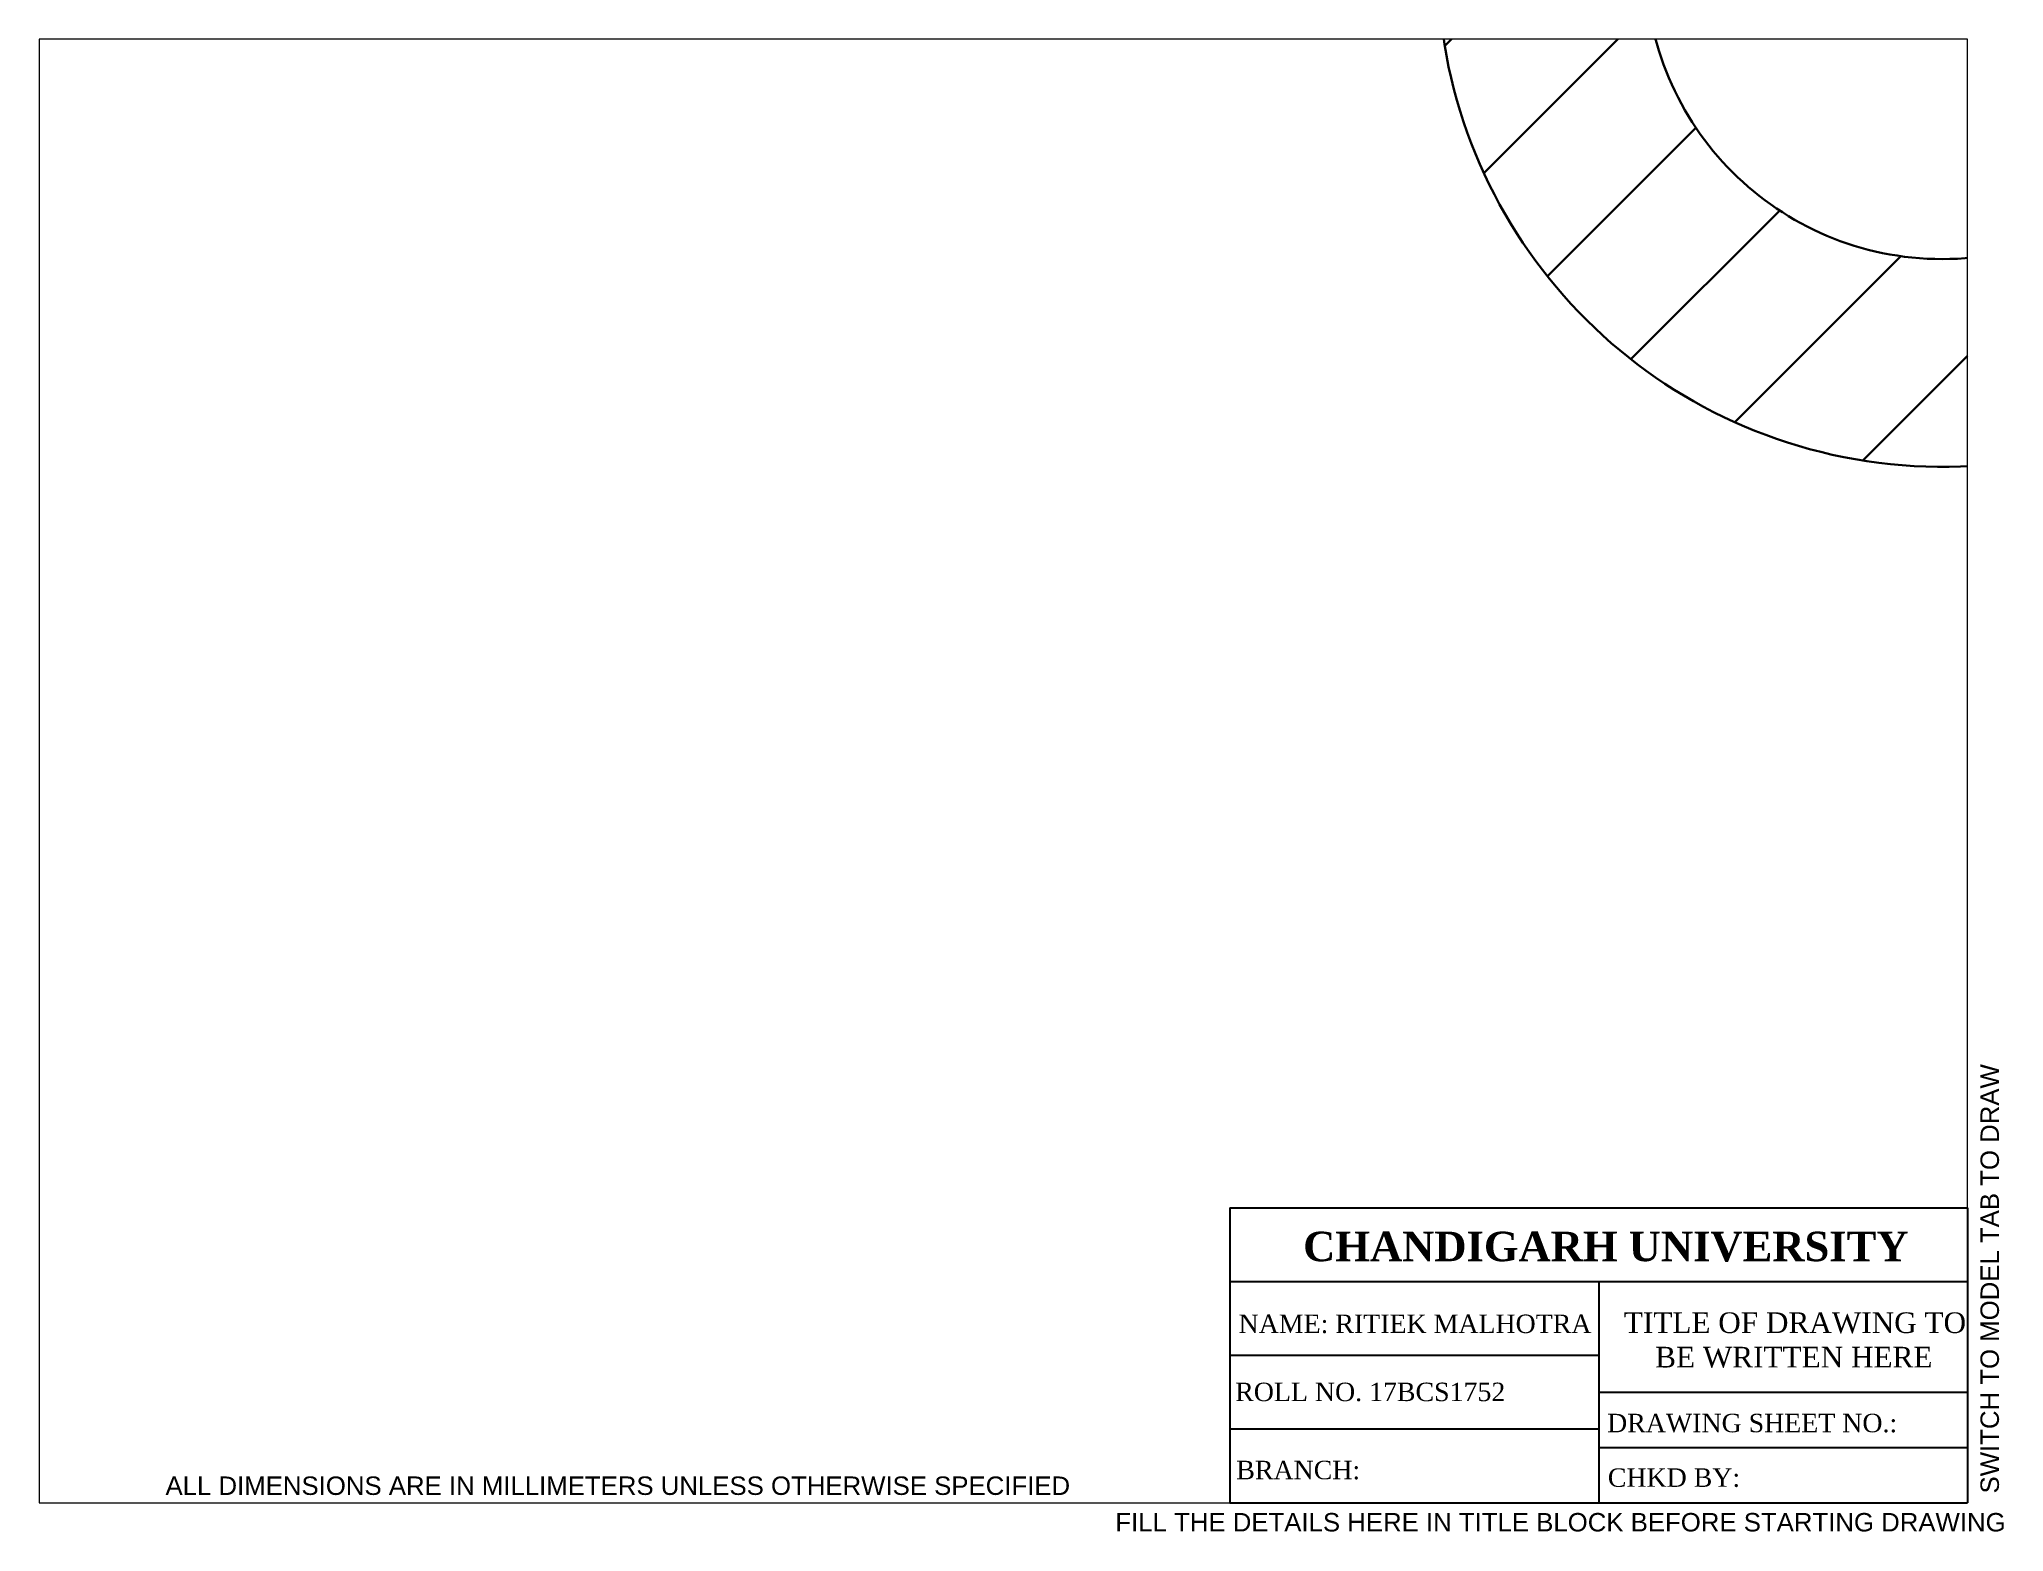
# Paper-space layout 'Layout1' of a CAD drawing. Header units: millimetres. Extents: x 0 to 266, y -4 to 198.
# The model-space entities are those that its viewports show. They can reach past a viewport. Long polylines and large blocks are cut down to what shows.
import ezdxf

# ---------------------------------------------------------------- set-up
doc = ezdxf.new("R2010")
doc.units = ezdxf.units.MM
doc.linetypes.add('ACAD_ISO08W100', pattern=[36, 24, -3, 6, -3])
doc.layers.add('Comments', color=10, linetype='Continuous', lineweight=13, plot=False)
doc.layers.add('thick continuous', color=7, linetype='Continuous', lineweight=30)
doc.styles.get("Standard").update_dxf_attribs({"font": 'arial.ttf'})

msp = doc.modelspace()

# ---------------------------------------------------------------- hatches: boundary and pattern name
at = {"layer": 'thick continuous'}
h = msp.add_hatch(dxfattribs=at)
h.set_pattern_fill('ANSI31', color=256, scale=1.25)
h.paths.add_polyline_path([(183.091, 98.697), (183.091, 81.777, -0.306979), (176.795, 72.488, 1.885915), (200.091, 56.697, -1), (250.091, 56.697, 1.885915), (273.388, 72.488, -0.306979), (267.091, 81.777), (267.091, 98.697, 1)])
h.paths.add_polyline_path([(238.091, 98.697, -1), (212.091, 98.697, -1)], flags=16)
h.paths.add_polyline_path([(193.091, 56.697, -1), (173.091, 56.697, -1)], flags=16)
h.paths.add_polyline_path([(277.091, 56.697, -1), (257.091, 56.697, -1)], flags=16)

# ---------------------------------------------------------------- linework, layer by layer
msp.add_circle((267.091, 56.697), 10, dxfattribs=at)
msp.add_arc((267.091, 56.697), 17, 180, 68.26154, dxfattribs=at)

psp = doc.layouts.get("Layout1")

# ---------------------------------------------------------------- linework, layer by layer
for p, q in [((161.41, 40), (261.41, 40)), ((161.41, 40), (161.41, 0)), ((261.41, 40), (261.41, 0)), ((161.41, 30), (261.41, 30)), ((161.41, 30), (194.27, 30)), ((211.41, 30), (211.41, 0)), ((161.41, 20), (211.41, 20)), ((211.41, 15), (261.41, 15)), ((161.41, 10), (211.41, 10)), ((211.41, 7.5), (261.41, 7.5)), ((161.41, 0), (261.41, 0))]:
    psp.add_line(p, q)

# ---------------------------------------------------------------- texts
at = {"attachment_point": 1}
for s, width, insert, char_height in [('\\pi0.35393;{\\fTimes New Roman|b1|i0|c0|p18;CHANDIGARH UNIVERSITY}', 80.8177, (170.98, 36.75), 4), ('\\pi0.71399;{\\fTimes New Roman|b0|i0|c0|p18;TITLE OF DRAWING TO \\P\\pi4.9594;BE WRITTEN HERE}', 46.4985, (214.1, 25.81), 2.8)]:
    psp.add_mtext_dynamic_manual_height_columns(s, width=width, gutter_width=40, heights=[0], dxfattribs=dict(at, insert=insert, char_height=char_height))
at = {"linetype": 'ACAD_ISO08W100', "lineweight": 100, "char_height": 2.5, "attachment_point": 1}
for s, width, insert in [('{\\fTimes New Roman|b0|i0|c0|p18;NAME: RITIEK MALHOTRA}', 49.6314, (162.59, 25.51)), ('{\\fTimes New Roman|b0|i0|c0|p18;ROLL NO. 17BCS1752}', 45.3199, (162.13, 16.28)), ('{\\fTimes New Roman|b0|i0|c0|p18;DRAWING SHEET NO.:}', 45.3199, (212.54, 12.06)), ('{\\fTimes New Roman|b0|i0|c0|p18;BRANCH:}', 45.3199, (162.28, 5.69)), ('{\\fTimes New Roman|b0|i0|c0|p18;CHKD BY: }', 47.9779, (212.64, 4.66))]:
    psp.add_mtext_dynamic_manual_height_columns(s, width=width, gutter_width=25, heights=[0], dxfattribs=dict(at, insert=insert))
at = {"layer": 'Comments'}
psp.add_text('SWITCH TO MODEL TAB TO DRAW', height=2.5, rotation=90, dxfattribs=at).set_placement((265.66, 1.26))
psp.add_text('FILL THE DETAILS HERE IN TITLE BLOCK BEFORE STARTING DRAWING', height=2.5, dxfattribs=at).set_placement((145.88, -3.89))
at = {"layer": 'thick continuous'}
psp.add_text('ALL DIMENSIONS ARE IN MILLIMETERS UNLESS OTHERWISE SPECIFIED', height=2.5, dxfattribs=at).set_placement((17.11, 1.06))

# ---------------------------------------------------------------- viewports
psp.add_viewport(center=(130.71, 99.21), size=(261.41, 198.4125), view_center_point=(235.457, 29.447), view_height=49.31427, dxfattribs=at)

doc.saveas('drawing.dxf')
